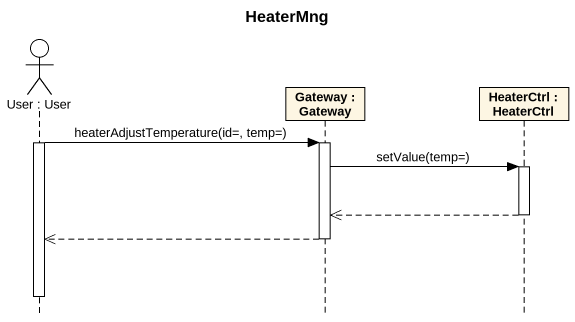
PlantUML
@startuml
title HeaterMng
hide footbox
actor "User : User" as User
participant "Gateway : Gateway" as Gateway
participant "HeaterCtrl : HeaterCtrl" as HeaterCtrl

activate User
User -> Gateway : heaterAdjustTemperature(id=, temp=)
activate Gateway
Gateway -> HeaterCtrl : setValue(temp=)
activate HeaterCtrl
HeaterCtrl -->> Gateway
deactivate HeaterCtrl
Gateway -->> User
deactivate Gateway
deactivate User
@enduml
